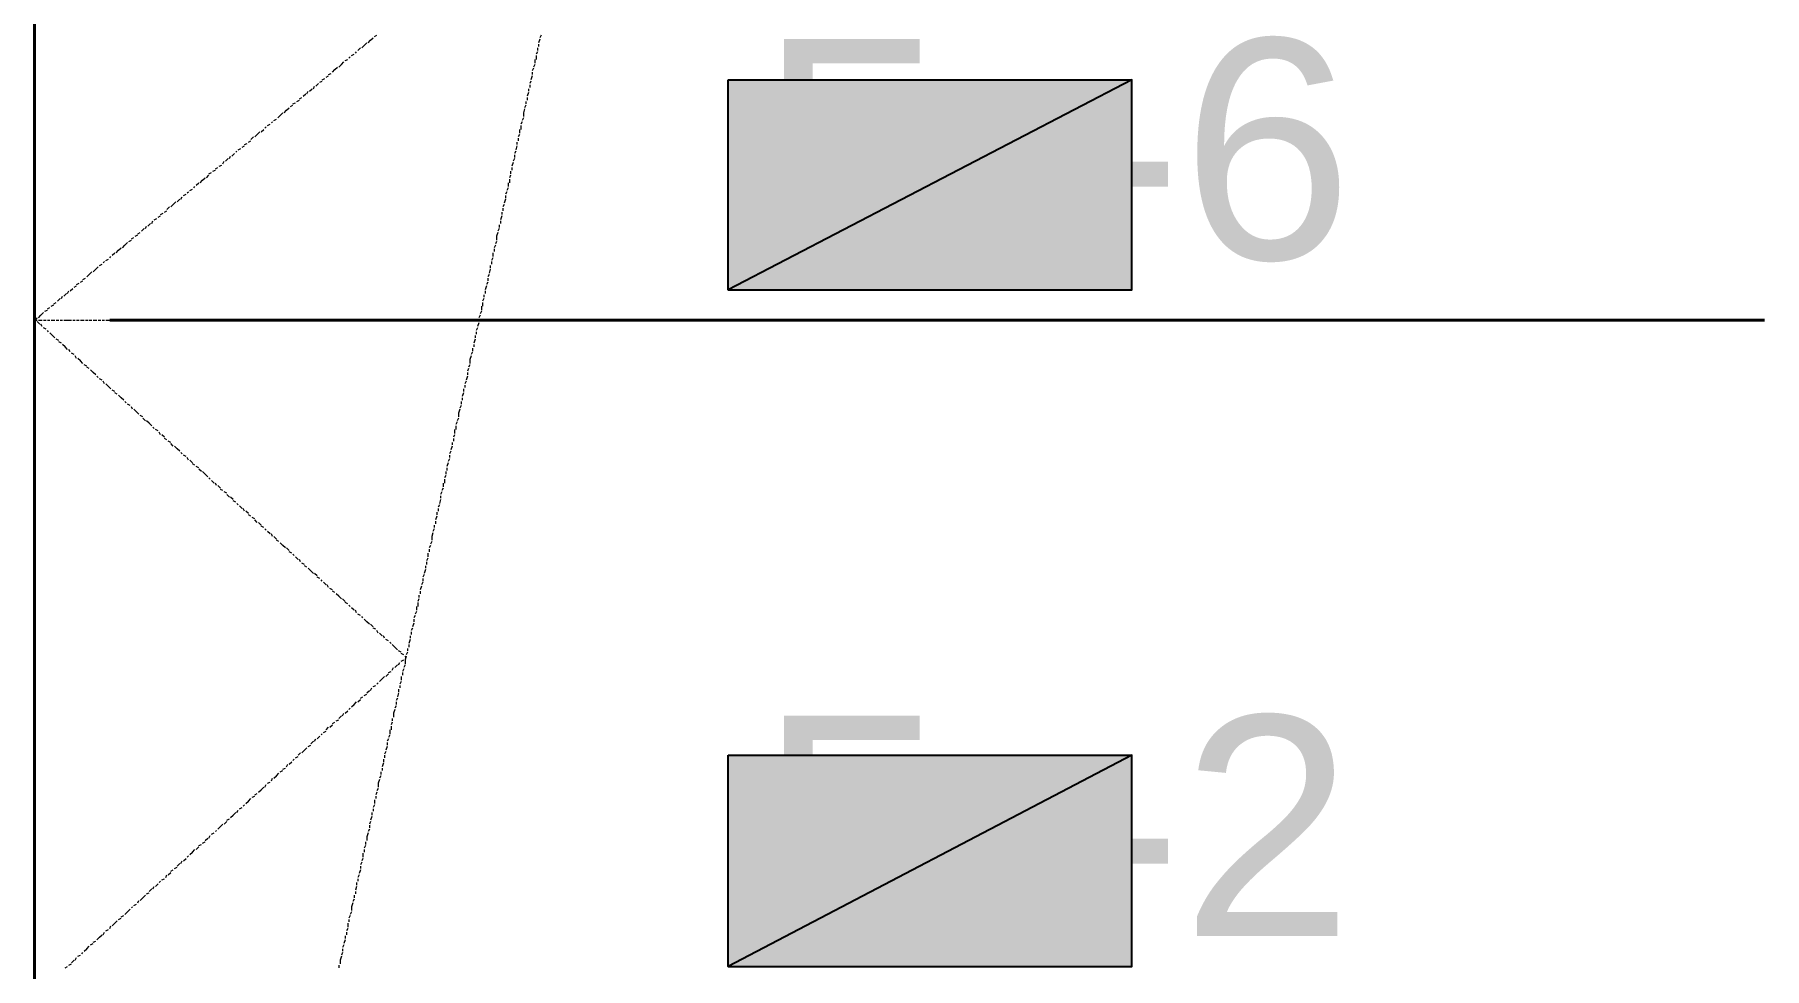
# Model space of a CAD drawing. Extents: x 8 to 21351, y 0 to 420.
# Drawn here: x 15782.57 to 15811.34, y 320.69 to 336.22 of the extents above; entities that cross this region are included whole.
import ezdxf

# ---------------------------------------------------------------- set-up
doc = ezdxf.new("R2010")
doc.units = 0
doc.styles.add('TEYPDFCAD_TEXT', font='arial.ttf')

msp = doc.modelspace()

# ---------------------------------------------------------------- hatches: boundary and pattern name
at = {"true_color": 0xffffff}
h = msp.add_hatch(color=0, dxfattribs=at)
h.paths.add_polyline_path([(15794.109, 335.471), (15800.819, 335.471), (15794.109, 331.978)])
h.paths.add_polyline_path([(15800.819, 335.471), (15794.109, 331.978), (15800.819, 331.978)])
h = msp.add_hatch(color=0, dxfattribs=at)
h.paths.add_polyline_path([(15794.109, 324.231), (15800.819, 324.231), (15794.109, 320.717)])
h.paths.add_polyline_path([(15800.819, 324.231), (15794.109, 320.717), (15800.819, 320.717)])

# ---------------------------------------------------------------- linework, layer by layer
at = {"color": 7, "lineweight": 40}
for p, q in [((15782.573, 397.743), (15782.573, 310.219)), ((15811.339, 331.47), (15783.822, 331.47))]:
    msp.add_line(p, q, dxfattribs=at)
at = {"color": 7, "lineweight": 5}
for p, q in [((15782.573, 336.211), (15782.573, 336.169)), ((15782.573, 336.148), (15782.573, 336.084)), ((15782.573, 336.063), (15782.573, 336.021)), ((15782.573, 336), (15782.573, 335.957)), ((15787.949, 335.957), (15787.992, 336)), ((15788.013, 336), (15788.055, 336.042)), ((15788.055, 336.042), (15788.098, 336.084)), ((15788.119, 336.084), (15788.161, 336.127)), ((15788.161, 336.127), (15788.203, 336.169)), ((15788.225, 336.19), (15788.267, 336.211)), ((15790.934, 336), (15790.934, 335.957)), ((15790.976, 336.148), (15790.955, 336.084)), ((15790.955, 336.063), (15790.955, 336.021)), ((15790.997, 336.211), (15790.976, 336.169)), ((15782.573, 335.936), (15782.573, 335.894)), ((15782.573, 335.873), (15782.573, 335.809)), ((15782.573, 335.788), (15782.573, 335.746)), ((15782.573, 335.724), (15782.573, 335.682)), ((15787.632, 335.682), (15787.674, 335.724)), ((15787.674, 335.724), (15787.717, 335.767)), ((15787.738, 335.788), (15787.78, 335.809)), ((15787.801, 335.83), (15787.822, 335.851)), ((15787.844, 335.873), (15787.886, 335.894)), ((15787.907, 335.915), (15787.928, 335.936)), ((15790.892, 335.724), (15790.87, 335.682)), ((15790.892, 335.809), (15790.892, 335.746)), ((15790.934, 335.936), (15790.913, 335.894)), ((15790.913, 335.873), (15790.913, 335.809)), ((15782.573, 335.661), (15782.573, 335.598)), ((15782.573, 335.576), (15782.573, 335.534)), ((15782.573, 335.513), (15782.573, 335.471)), ((15782.573, 335.449), (15782.573, 335.386)), ((15787.251, 335.365), (15787.293, 335.407)), ((15787.314, 335.428), (15787.357, 335.449)), ((15787.357, 335.471), (15787.399, 335.492)), ((15787.42, 335.513), (15787.463, 335.534)), ((15787.463, 335.555), (15787.505, 335.576)), ((15787.526, 335.598), (15787.568, 335.64)), ((15787.568, 335.64), (15787.611, 335.682)), ((15790.828, 335.449), (15790.807, 335.407)), ((15790.849, 335.534), (15790.828, 335.471)), ((15790.87, 335.661), (15790.849, 335.619)), ((15790.849, 335.598), (15790.849, 335.555)), ((15782.573, 335.365), (15782.573, 335.322)), ((15782.573, 335.301), (15782.573, 335.259)), ((15782.573, 335.238), (15782.573, 335.174)), ((15782.573, 335.153), (15782.573, 335.111)), ((15786.933, 335.111), (15786.976, 335.132)), ((15786.976, 335.153), (15787.018, 335.174)), ((15787.039, 335.195), (15787.082, 335.238)), ((15787.103, 335.238), (15787.124, 335.28)), ((15787.145, 335.28), (15787.187, 335.322)), ((15787.209, 335.322), (15787.23, 335.365)), ((15790.786, 335.259), (15790.765, 335.195)), ((15790.765, 335.174), (15790.765, 335.132)), ((15790.786, 335.322), (15790.786, 335.28)), ((15790.807, 335.386), (15790.807, 335.343)), ((15782.573, 335.089), (15782.573, 335.047)), ((15782.573, 335.026), (15782.573, 334.984)), ((15782.573, 334.962), (15782.573, 334.899)), ((15782.573, 334.878), (15782.573, 334.836)), ((15786.616, 334.836), (15786.658, 334.878)), ((15786.658, 334.878), (15786.701, 334.92)), ((15786.722, 334.92), (15786.764, 334.962)), ((15786.764, 334.962), (15786.806, 335.005)), ((15786.828, 335.026), (15786.87, 335.047)), ((15786.87, 335.068), (15786.912, 335.089)), ((15790.701, 334.836), (15790.68, 334.793)), ((15790.722, 334.984), (15790.701, 334.92)), ((15790.701, 334.92), (15790.701, 334.857)), ((15790.743, 335.047), (15790.722, 335.005)), ((15790.743, 335.111), (15790.743, 335.068)), ((15782.573, 334.814), (15782.573, 334.772)), ((15782.573, 334.751), (15782.573, 334.687)), ((15782.573, 334.666), (15782.573, 334.624)), ((15782.573, 334.603), (15782.573, 334.56)), ((15786.235, 334.518), (15786.277, 334.56)), ((15786.277, 334.56), (15786.32, 334.603)), ((15786.341, 334.603), (15786.383, 334.645)), ((15786.404, 334.666), (15786.425, 334.687)), ((15786.447, 334.709), (15786.489, 334.73)), ((15786.51, 334.751), (15786.531, 334.772)), ((15786.552, 334.793), (15786.595, 334.814)), ((15790.638, 334.56), (15790.616, 334.518)), ((15790.638, 334.645), (15790.638, 334.581)), ((15790.68, 334.772), (15790.659, 334.73)), ((15790.659, 334.709), (15790.659, 334.645)), ((15782.573, 334.539), (15782.573, 334.476)), ((15782.573, 334.454), (15782.573, 334.412)), ((15782.573, 334.391), (15782.573, 334.349)), ((15782.573, 334.327), (15782.573, 334.264)), ((15785.917, 334.264), (15785.939, 334.285)), ((15785.96, 334.306), (15786.002, 334.327)), ((15786.023, 334.349), (15786.066, 334.37)), ((15786.066, 334.391), (15786.108, 334.412)), ((15786.129, 334.433), (15786.171, 334.454)), ((15786.171, 334.476), (15786.214, 334.518)), ((15790.574, 334.285), (15790.553, 334.243)), ((15790.595, 334.37), (15790.574, 334.306)), ((15790.595, 334.433), (15790.595, 334.391)), ((15790.616, 334.497), (15790.616, 334.454)), ((15782.573, 334.243), (15782.573, 334.2)), ((15782.573, 334.179), (15782.573, 334.137)), ((15782.573, 334.116), (15782.573, 334.074)), ((15782.573, 334.052), (15782.573, 333.989)), ((15782.573, 333.968), (15782.573, 333.925)), ((15785.536, 333.947), (15785.579, 333.968)), ((15785.579, 333.989), (15785.621, 334.01)), ((15785.642, 334.031), (15785.685, 334.052)), ((15785.706, 334.074), (15785.727, 334.116)), ((15785.748, 334.116), (15785.79, 334.158)), ((15785.812, 334.158), (15785.833, 334.2)), ((15785.854, 334.2), (15785.896, 334.243)), ((15790.532, 334.095), (15790.511, 334.031)), ((15790.511, 334.01), (15790.511, 333.968)), ((15790.553, 334.158), (15790.532, 334.116)), ((15790.553, 334.222), (15790.553, 334.179)), ((15782.573, 333.904), (15782.573, 333.862)), ((15782.573, 333.841), (15782.573, 333.777)), ((15782.573, 333.756), (15782.573, 333.714)), ((15782.573, 333.692), (15782.573, 333.65)), ((15785.219, 333.671), (15785.24, 333.692)), ((15785.261, 333.714), (15785.304, 333.756)), ((15785.325, 333.756), (15785.367, 333.798)), ((15785.367, 333.798), (15785.409, 333.841)), ((15785.431, 333.841), (15785.473, 333.883)), ((15785.473, 333.904), (15785.515, 333.925)), ((15790.447, 333.756), (15790.447, 333.692)), ((15790.489, 333.883), (15790.468, 333.841)), ((15790.468, 333.819), (15790.468, 333.756)), ((15790.489, 333.947), (15790.489, 333.904)), ((15782.573, 333.629), (15782.573, 333.565)), ((15782.573, 333.544), (15782.573, 333.502)), ((15782.573, 333.481), (15782.573, 333.438)), ((15782.573, 333.417), (15782.573, 333.354)), ((15784.838, 333.354), (15784.88, 333.396)), ((15784.88, 333.396), (15784.923, 333.438)), ((15784.944, 333.438), (15784.986, 333.481)), ((15785.007, 333.481), (15785.028, 333.523)), ((15785.05, 333.544), (15785.092, 333.565)), ((15785.113, 333.587), (15785.134, 333.608)), ((15785.155, 333.629), (15785.198, 333.65)), ((15790.384, 333.396), (15790.362, 333.354)), ((15790.405, 333.481), (15790.384, 333.417)), ((15790.426, 333.608), (15790.405, 333.565)), ((15790.405, 333.544), (15790.405, 333.502)), ((15790.447, 333.671), (15790.426, 333.629)), ((15782.573, 333.333), (15782.573, 333.29)), ((15782.573, 333.269), (15782.573, 333.227)), ((15782.573, 333.206), (15782.573, 333.163)), ((15782.573, 333.142), (15782.573, 333.079)), ((15784.52, 333.079), (15784.542, 333.121)), ((15784.563, 333.142), (15784.605, 333.163)), ((15784.626, 333.185), (15784.669, 333.206)), ((15784.669, 333.227), (15784.711, 333.248)), ((15784.732, 333.269), (15784.774, 333.29)), ((15784.774, 333.312), (15784.817, 333.354)), ((15790.341, 333.206), (15790.32, 333.142)), ((15790.32, 333.121), (15790.32, 333.079)), ((15790.341, 333.269), (15790.341, 333.227)), ((15790.362, 333.333), (15790.362, 333.29)), ((15782.573, 333.057), (15782.573, 333.015)), ((15782.573, 332.994), (15782.573, 332.952)), ((15782.573, 332.93), (15782.573, 332.867)), ((15782.573, 332.846), (15782.573, 332.803)), ((15784.182, 332.825), (15784.224, 332.846)), ((15784.245, 332.867), (15784.288, 332.888)), ((15784.288, 332.909), (15784.33, 332.93)), ((15784.351, 332.952), (15784.393, 332.994)), ((15784.415, 332.994), (15784.436, 333.036)), ((15784.457, 333.036), (15784.499, 333.079)), ((15790.278, 332.93), (15790.257, 332.867)), ((15790.257, 332.867), (15790.257, 332.803)), ((15790.299, 332.994), (15790.278, 332.952)), ((15790.299, 333.057), (15790.299, 333.015)), ((15782.573, 332.782), (15782.573, 332.74)), ((15782.573, 332.719), (15782.573, 332.655)), ((15782.573, 332.634), (15782.573, 332.592)), ((15782.573, 332.571), (15782.573, 332.528)), ((15783.864, 332.55), (15783.907, 332.592)), ((15783.928, 332.592), (15783.97, 332.634)), ((15783.97, 332.634), (15784.012, 332.676)), ((15784.034, 332.676), (15784.076, 332.719)), ((15784.076, 332.719), (15784.118, 332.761)), ((15784.139, 332.782), (15784.182, 332.803)), ((15790.193, 332.592), (15790.193, 332.528)), ((15790.235, 332.719), (15790.214, 332.676)), ((15790.214, 332.655), (15790.214, 332.613)), ((15790.257, 332.782), (15790.235, 332.74)), ((15782.573, 332.507), (15782.573, 332.444)), ((15782.573, 332.423), (15782.573, 332.38)), ((15782.573, 332.359), (15782.573, 332.317)), ((15782.573, 332.295), (15782.573, 332.253)), ((15783.483, 332.232), (15783.526, 332.274)), ((15783.547, 332.274), (15783.589, 332.317)), ((15783.589, 332.317), (15783.631, 332.359)), ((15783.653, 332.38), (15783.695, 332.401)), ((15783.716, 332.423), (15783.737, 332.444)), ((15783.758, 332.465), (15783.801, 332.486)), ((15783.822, 332.507), (15783.843, 332.528)), ((15790.151, 332.317), (15790.13, 332.253)), ((15790.151, 332.38), (15790.151, 332.338)), ((15790.193, 332.507), (15790.172, 332.465)), ((15790.172, 332.444), (15790.172, 332.401)), ((15782.573, 332.232), (15782.573, 332.168)), ((15782.573, 332.147), (15782.573, 332.105)), ((15782.573, 332.084), (15782.573, 332.041)), ((15782.573, 332.02), (15782.573, 331.957)), ((15783.123, 331.914), (15783.145, 331.957)), ((15783.166, 331.957), (15783.208, 331.999)), ((15783.229, 332.02), (15783.272, 332.041)), ((15783.272, 332.063), (15783.314, 332.084)), ((15783.335, 332.105), (15783.377, 332.126)), ((15783.377, 332.147), (15783.42, 332.168)), ((15783.441, 332.19), (15783.483, 332.232)), ((15790.087, 332.041), (15790.066, 331.978)), ((15790.066, 331.957), (15790.066, 331.914)), ((15790.108, 332.105), (15790.087, 332.063)), ((15790.13, 332.232), (15790.108, 332.19)), ((15790.108, 332.168), (15790.108, 332.126)), ((15782.573, 331.936), (15782.573, 331.893)), ((15782.573, 331.872), (15782.573, 331.83)), ((15782.573, 331.809), (15782.573, 331.745)), ((15782.573, 331.724), (15782.573, 331.682)), ((15782.785, 331.661), (15782.827, 331.682)), ((15782.848, 331.703), (15782.891, 331.724)), ((15782.891, 331.745), (15782.933, 331.766)), ((15782.954, 331.788), (15782.996, 331.83)), ((15783.018, 331.83), (15783.039, 331.872)), ((15783.06, 331.872), (15783.102, 331.914)), ((15790.003, 331.703), (15790.003, 331.639)), ((15790.045, 331.83), (15790.024, 331.788)), ((15790.024, 331.766), (15790.024, 331.703)), ((15790.045, 331.893), (15790.045, 331.851)), ((15782.573, 331.661), (15782.573, 331.618)), ((15782.573, 331.597), (15782.573, 331.533)), ((15782.573, 331.47), (15782.615, 331.512)), ((15782.573, 331.512), (15782.573, 331.47)), ((15782.573, 331.47), (15782.615, 331.47)), ((15782.594, 331.449), (15782.573, 331.47)), ((15782.573, 331.449), (15782.573, 331.406)), ((15782.573, 331.385), (15782.573, 331.343)), ((15782.658, 331.406), (15782.615, 331.449)), ((15782.637, 331.512), (15782.679, 331.555)), ((15782.637, 331.47), (15782.7, 331.47)), ((15782.679, 331.555), (15782.721, 331.597)), ((15782.7, 331.364), (15782.679, 331.406)), ((15782.721, 331.47), (15782.764, 331.47)), ((15782.742, 331.618), (15782.785, 331.639)), ((15782.785, 331.47), (15782.827, 331.47)), ((15782.848, 331.47), (15782.912, 331.47)), ((15782.933, 331.47), (15782.975, 331.47)), ((15782.996, 331.47), (15783.039, 331.47)), ((15783.06, 331.47), (15783.123, 331.47)), ((15783.123, 331.47), (15783.187, 331.47)), ((15783.208, 331.47), (15783.25, 331.47)), ((15783.272, 331.47), (15783.314, 331.47)), ((15783.335, 331.47), (15783.399, 331.47)), ((15783.42, 331.47), (15783.462, 331.47)), ((15783.483, 331.47), (15783.526, 331.47)), ((15783.547, 331.47), (15783.61, 331.47)), ((15783.631, 331.47), (15783.674, 331.47)), ((15783.695, 331.47), (15783.737, 331.47)), ((15783.758, 331.47), (15783.822, 331.47)), ((15783.843, 331.47), (15783.885, 331.47)), ((15783.907, 331.47), (15783.949, 331.47)), ((15783.97, 331.47), (15784.034, 331.47)), ((15784.034, 331.47), (15784.097, 331.47)), ((15784.118, 331.47), (15784.161, 331.47)), ((15784.182, 331.47), (15784.224, 331.47)), ((15784.245, 331.47), (15784.309, 331.47)), ((15784.33, 331.47), (15784.372, 331.47)), ((15784.393, 331.47), (15784.436, 331.47)), ((15784.457, 331.47), (15784.52, 331.47)), ((15784.542, 331.47), (15784.584, 331.47)), ((15784.605, 331.47), (15784.647, 331.47)), ((15784.669, 331.47), (15784.732, 331.47)), ((15784.753, 331.47), (15784.796, 331.47)), ((15784.817, 331.47), (15784.859, 331.47)), ((15784.88, 331.47), (15784.944, 331.47)), ((15784.944, 331.47), (15785.007, 331.47)), ((15785.028, 331.47), (15785.071, 331.47)), ((15785.092, 331.47), (15785.134, 331.47)), ((15785.155, 331.47), (15785.219, 331.47)), ((15785.24, 331.47), (15785.282, 331.47)), ((15785.304, 331.47), (15785.346, 331.47)), ((15785.367, 331.47), (15785.431, 331.47)), ((15785.452, 331.47), (15785.494, 331.47)), ((15785.515, 331.47), (15785.558, 331.47)), ((15785.579, 331.47), (15785.642, 331.47)), ((15785.663, 331.47), (15785.706, 331.47)), ((15785.727, 331.47), (15785.769, 331.47)), ((15785.79, 331.47), (15785.833, 331.47)), ((15785.854, 331.47), (15785.917, 331.47)), ((15785.939, 331.47), (15785.981, 331.47)), ((15786.002, 331.47), (15786.044, 331.47)), ((15786.066, 331.47), (15786.129, 331.47)), ((15786.15, 331.47), (15786.193, 331.47)), ((15786.214, 331.47), (15786.256, 331.47)), ((15786.277, 331.47), (15786.341, 331.47)), ((15786.362, 331.47), (15786.404, 331.47)), ((15786.425, 331.47), (15786.468, 331.47)), ((15786.489, 331.47), (15786.552, 331.47)), ((15786.574, 331.47), (15786.616, 331.47)), ((15786.637, 331.47), (15786.679, 331.47)), ((15786.701, 331.47), (15786.743, 331.47)), ((15786.764, 331.47), (15786.828, 331.47)), ((15786.849, 331.47), (15786.891, 331.47)), ((15786.912, 331.47), (15786.955, 331.47)), ((15786.976, 331.47), (15787.039, 331.47)), ((15787.06, 331.47), (15787.103, 331.47)), ((15787.124, 331.47), (15787.166, 331.47)), ((15787.187, 331.47), (15787.251, 331.47)), ((15787.272, 331.47), (15787.314, 331.47)), ((15787.336, 331.47), (15787.378, 331.47)), ((15787.399, 331.47), (15787.463, 331.47)), ((15787.484, 331.47), (15787.526, 331.47)), ((15787.547, 331.47), (15787.59, 331.47)), ((15787.611, 331.47), (15787.653, 331.47)), ((15787.674, 331.47), (15787.738, 331.47)), ((15787.759, 331.47), (15787.801, 331.47)), ((15787.822, 331.47), (15787.865, 331.47)), ((15787.886, 331.47), (15787.949, 331.47)), ((15787.971, 331.47), (15788.013, 331.47)), ((15788.034, 331.47), (15788.076, 331.47)), ((15788.098, 331.47), (15788.161, 331.47)), ((15788.182, 331.47), (15788.225, 331.47)), ((15788.246, 331.47), (15788.288, 331.47)), ((15788.309, 331.47), (15788.373, 331.47)), ((15788.373, 331.47), (15788.436, 331.47)), ((15788.457, 331.47), (15788.5, 331.47)), ((15788.521, 331.47), (15788.563, 331.47)), ((15788.584, 331.47), (15788.648, 331.47)), ((15788.669, 331.47), (15788.711, 331.47)), ((15788.733, 331.47), (15788.775, 331.47)), ((15788.796, 331.47), (15788.86, 331.47)), ((15788.881, 331.47), (15788.923, 331.47)), ((15788.944, 331.47), (15788.987, 331.47)), ((15789.008, 331.47), (15789.071, 331.47)), ((15789.092, 331.47), (15789.135, 331.47)), ((15789.156, 331.47), (15789.198, 331.47)), ((15789.219, 331.47), (15789.283, 331.47)), ((15789.283, 331.47), (15789.346, 331.47)), ((15789.368, 331.47), (15789.41, 331.47)), ((15789.431, 331.47), (15789.473, 331.47)), ((15789.495, 331.47), (15789.558, 331.47)), ((15789.579, 331.47), (15789.622, 331.47)), ((15789.643, 331.47), (15789.685, 331.47)), ((15789.706, 331.47), (15789.77, 331.47)), ((15789.791, 331.47), (15789.833, 331.47)), ((15789.854, 331.47), (15789.897, 331.47)), ((15789.918, 331.47), (15789.96, 331.47)), ((15789.96, 331.428), (15789.939, 331.364)), ((15789.981, 331.555), (15789.96, 331.512)), ((15789.96, 331.491), (15789.96, 331.449)), ((15790.003, 331.618), (15789.981, 331.576)), ((15782.573, 331.322), (15782.573, 331.258)), ((15782.573, 331.237), (15782.573, 331.195)), ((15782.573, 331.174), (15782.573, 331.131)), ((15782.573, 331.11), (15782.573, 331.047)), ((15782.764, 331.322), (15782.721, 331.343)), ((15782.806, 331.279), (15782.785, 331.301)), ((15782.869, 331.216), (15782.827, 331.258)), ((15782.912, 331.174), (15782.869, 331.216)), ((15782.975, 331.131), (15782.933, 331.152)), ((15783.018, 331.089), (15782.975, 331.11)), ((15789.897, 331.152), (15789.876, 331.089)), ((15789.897, 331.216), (15789.897, 331.174)), ((15789.939, 331.343), (15789.918, 331.301)), ((15789.918, 331.279), (15789.918, 331.237)), ((15782.573, 331.026), (15782.573, 330.983)), ((15782.573, 330.962), (15782.573, 330.92)), ((15782.573, 330.899), (15782.573, 330.835)), ((15782.573, 330.814), (15782.573, 330.771)), ((15783.081, 331.026), (15783.039, 331.068)), ((15783.123, 330.983), (15783.081, 331.026)), ((15783.166, 330.941), (15783.145, 330.983)), ((15783.229, 330.899), (15783.187, 330.92)), ((15783.272, 330.835), (15783.25, 330.877)), ((15783.335, 330.793), (15783.293, 330.835)), ((15789.833, 330.877), (15789.812, 330.814)), ((15789.812, 330.814), (15789.812, 330.75)), ((15789.854, 330.941), (15789.833, 330.899)), ((15789.854, 331.004), (15789.854, 330.962)), ((15789.876, 331.068), (15789.876, 331.026)), ((15782.573, 330.75), (15782.573, 330.708)), ((15782.573, 330.687), (15782.573, 330.623)), ((15782.573, 330.602), (15782.573, 330.56)), ((15782.573, 330.539), (15782.573, 330.496)), ((15783.377, 330.75), (15783.335, 330.793)), ((15783.441, 330.708), (15783.399, 330.729)), ((15783.483, 330.666), (15783.441, 330.687)), ((15783.547, 330.602), (15783.504, 330.644)), ((15783.589, 330.56), (15783.547, 330.602)), ((15783.631, 330.517), (15783.61, 330.539)), ((15789.77, 330.539), (15789.749, 330.475)), ((15789.791, 330.666), (15789.77, 330.623)), ((15789.77, 330.602), (15789.77, 330.56)), ((15789.812, 330.729), (15789.791, 330.687)), ((15782.573, 330.475), (15782.573, 330.433)), ((15782.573, 330.412), (15782.573, 330.348)), ((15782.573, 330.327), (15782.573, 330.285)), ((15782.573, 330.264), (15782.573, 330.221)), ((15783.695, 330.475), (15783.653, 330.496)), ((15783.737, 330.412), (15783.716, 330.454)), ((15783.801, 330.369), (15783.758, 330.412)), ((15783.843, 330.327), (15783.801, 330.369)), ((15783.907, 330.285), (15783.864, 330.306)), ((15783.949, 330.242), (15783.907, 330.264)), ((15789.706, 330.264), (15789.685, 330.2)), ((15789.706, 330.327), (15789.706, 330.285)), ((15789.749, 330.454), (15789.727, 330.412)), ((15789.727, 330.39), (15789.727, 330.348)), ((15782.573, 330.2), (15782.573, 330.137)), ((15782.573, 330.115), (15782.573, 330.073)), ((15782.573, 330.052), (15782.573, 330.009)), ((15782.573, 329.988), (15782.573, 329.925)), ((15784.012, 330.179), (15783.97, 330.221)), ((15784.055, 330.137), (15784.012, 330.179)), ((15784.097, 330.094), (15784.076, 330.115)), ((15784.161, 330.052), (15784.118, 330.073)), ((15784.203, 329.988), (15784.182, 330.031)), ((15784.266, 329.946), (15784.224, 329.988)), ((15784.309, 329.904), (15784.266, 329.946)), ((15789.643, 329.988), (15789.622, 329.925)), ((15789.664, 330.052), (15789.643, 330.009)), ((15789.664, 330.115), (15789.664, 330.073)), ((15789.685, 330.179), (15789.685, 330.137)), ((15782.573, 329.904), (15782.573, 329.861)), ((15782.573, 329.84), (15782.573, 329.798)), ((15782.573, 329.777), (15782.573, 329.713)), ((15782.573, 329.692), (15782.573, 329.65)), ((15784.372, 329.861), (15784.33, 329.882)), ((15784.415, 329.798), (15784.372, 329.84)), ((15784.478, 329.755), (15784.436, 329.798)), ((15784.52, 329.713), (15784.478, 329.755)), ((15784.563, 329.671), (15784.542, 329.692)), ((15789.6, 329.777), (15789.579, 329.734)), ((15789.579, 329.713), (15789.579, 329.65)), ((15789.622, 329.84), (15789.6, 329.798)), ((15789.622, 329.925), (15789.622, 329.861)), ((15782.573, 329.628), (15782.573, 329.586)), ((15782.573, 329.565), (15782.573, 329.523)), ((15782.573, 329.502), (15782.573, 329.438)), ((15782.573, 329.417), (15782.573, 329.375)), ((15784.626, 329.628), (15784.584, 329.65)), ((15784.669, 329.565), (15784.647, 329.607)), ((15784.732, 329.523), (15784.69, 329.565)), ((15784.774, 329.48), (15784.732, 329.502)), ((15784.838, 329.438), (15784.796, 329.459)), ((15784.88, 329.375), (15784.838, 329.417)), ((15784.944, 329.332), (15784.901, 329.375)), ((15789.516, 329.375), (15789.495, 329.311)), ((15789.516, 329.438), (15789.516, 329.396)), ((15789.558, 329.565), (15789.537, 329.523)), ((15789.537, 329.502), (15789.537, 329.459)), ((15789.558, 329.65), (15789.558, 329.586)), ((15782.573, 329.353), (15782.573, 329.311)), ((15782.573, 329.29), (15782.573, 329.226)), ((15782.573, 329.205), (15782.573, 329.163)), ((15782.573, 329.142), (15782.573, 329.099)), ((15782.573, 329.078), (15782.573, 329.015)), ((15784.986, 329.29), (15784.944, 329.332)), ((15785.028, 329.247), (15785.007, 329.269)), ((15785.092, 329.205), (15785.05, 329.226)), ((15785.134, 329.142), (15785.113, 329.184)), ((15785.198, 329.099), (15785.155, 329.142)), ((15785.24, 329.057), (15785.198, 329.078)), ((15789.452, 329.099), (15789.431, 329.036)), ((15789.473, 329.163), (15789.452, 329.12)), ((15789.495, 329.29), (15789.473, 329.247)), ((15789.473, 329.226), (15789.473, 329.184)), ((15782.573, 328.993), (15782.573, 328.951)), ((15782.573, 328.93), (15782.573, 328.888)), ((15782.573, 328.866), (15782.573, 328.803)), ((15785.304, 329.015), (15785.261, 329.036)), ((15785.346, 328.951), (15785.304, 328.993)), ((15785.409, 328.909), (15785.367, 328.951)), ((15785.452, 328.866), (15785.409, 328.909)), ((15785.494, 328.824), (15785.473, 328.845)), ((15785.558, 328.761), (15785.515, 328.803)), ((15789.41, 328.888), (15789.389, 328.845)), ((15789.389, 328.824), (15789.389, 328.761)), ((15789.41, 328.951), (15789.41, 328.909)), ((15789.431, 329.015), (15789.431, 328.972)), ((15782.573, 328.782), (15782.573, 328.74)), ((15782.573, 328.718), (15782.573, 328.676)), ((15782.573, 328.655), (15782.573, 328.613)), ((15782.573, 328.591), (15782.573, 328.528)), ((15782.573, 328.507), (15782.573, 328.464)), ((15785.6, 328.718), (15785.579, 328.761)), ((15785.663, 328.676), (15785.621, 328.718)), ((15785.706, 328.634), (15785.663, 328.655)), ((15785.769, 328.591), (15785.727, 328.613)), ((15785.812, 328.528), (15785.769, 328.57)), ((15785.875, 328.485), (15785.833, 328.528)), ((15789.346, 328.613), (15789.325, 328.57)), ((15789.325, 328.549), (15789.325, 328.507)), ((15789.368, 328.676), (15789.346, 328.634)), ((15789.368, 328.761), (15789.368, 328.697)), ((15782.573, 328.443), (15782.573, 328.401)), ((15782.573, 328.38), (15782.573, 328.316)), ((15782.573, 328.295), (15782.573, 328.253)), ((15782.573, 328.231), (15782.573, 328.189)), ((15785.917, 328.443), (15785.875, 328.464)), ((15785.96, 328.401), (15785.939, 328.422)), ((15786.023, 328.337), (15785.981, 328.38)), ((15786.066, 328.295), (15786.044, 328.337)), ((15786.129, 328.253), (15786.087, 328.295)), ((15786.171, 328.21), (15786.129, 328.231)), ((15789.262, 328.274), (15789.262, 328.231)), ((15789.304, 328.401), (15789.283, 328.358)), ((15789.283, 328.337), (15789.283, 328.295)), ((15789.325, 328.485), (15789.304, 328.422)), ((15782.573, 328.168), (15782.573, 328.104)), ((15782.573, 328.083), (15782.573, 328.041)), ((15782.573, 328.02), (15782.573, 327.978)), ((15782.573, 327.956), (15782.573, 327.893)), ((15786.235, 328.168), (15786.193, 328.189)), ((15786.277, 328.104), (15786.235, 328.147)), ((15786.341, 328.062), (15786.298, 328.104)), ((15786.383, 328.02), (15786.341, 328.041)), ((15786.425, 327.978), (15786.404, 327.999)), ((15786.489, 327.914), (15786.447, 327.956)), ((15789.198, 327.935), (15789.177, 327.872)), ((15789.219, 327.999), (15789.198, 327.956)), ((15789.219, 328.062), (15789.219, 328.02)), ((15789.262, 328.21), (15789.241, 328.147)), ((15789.241, 328.126), (15789.241, 328.083)), ((15782.573, 327.872), (15782.573, 327.829)), ((15782.573, 327.808), (15782.573, 327.766)), ((15782.573, 327.745), (15782.573, 327.702)), ((15782.573, 327.681), (15782.573, 327.618)), ((15786.531, 327.872), (15786.51, 327.914)), ((15786.595, 327.829), (15786.552, 327.872)), ((15786.637, 327.787), (15786.595, 327.808)), ((15786.701, 327.724), (15786.658, 327.766)), ((15786.743, 327.681), (15786.701, 327.724)), ((15786.806, 327.639), (15786.764, 327.681)), ((15789.156, 327.724), (15789.135, 327.681)), ((15789.135, 327.66), (15789.135, 327.618)), ((15789.177, 327.787), (15789.156, 327.745)), ((15789.177, 327.872), (15789.177, 327.808)), ((15782.573, 327.596), (15782.573, 327.554)), ((15782.573, 327.533), (15782.573, 327.491)), ((15782.573, 327.469), (15782.573, 327.406)), ((15782.573, 327.385), (15782.573, 327.342)), ((15786.849, 327.596), (15786.806, 327.618)), ((15786.891, 327.554), (15786.87, 327.575)), ((15786.955, 327.491), (15786.912, 327.533)), ((15786.997, 327.448), (15786.976, 327.491)), ((15787.06, 327.406), (15787.018, 327.427)), ((15787.103, 327.364), (15787.06, 327.385)), ((15789.071, 327.385), (15789.071, 327.342)), ((15789.114, 327.512), (15789.092, 327.469)), ((15789.092, 327.448), (15789.092, 327.406)), ((15789.114, 327.596), (15789.114, 327.533)), ((15782.573, 327.321), (15782.573, 327.279)), ((15782.573, 327.258), (15782.573, 327.194)), ((15782.573, 327.173), (15782.573, 327.131)), ((15782.573, 327.11), (15782.573, 327.067)), ((15787.166, 327.3), (15787.124, 327.342)), ((15787.209, 327.258), (15787.166, 327.3)), ((15787.272, 327.216), (15787.23, 327.258)), ((15787.314, 327.173), (15787.272, 327.194)), ((15787.357, 327.131), (15787.336, 327.152)), ((15787.42, 327.067), (15787.378, 327.11)), ((15787.463, 327.025), (15787.441, 327.067)), ((15789.029, 327.11), (15789.008, 327.067)), ((15789.05, 327.237), (15789.029, 327.194)), ((15789.029, 327.173), (15789.029, 327.131)), ((15789.071, 327.321), (15789.05, 327.258)), ((15782.573, 327.046), (15782.573, 326.983)), ((15782.573, 326.961), (15782.573, 326.919)), ((15782.573, 326.898), (15782.573, 326.856)), ((15782.573, 326.834), (15782.573, 326.792)), ((15787.526, 326.983), (15787.484, 327.004)), ((15787.568, 326.94), (15787.526, 326.961)), ((15787.632, 326.877), (15787.59, 326.919)), ((15787.674, 326.834), (15787.632, 326.877)), ((15787.738, 326.792), (15787.695, 326.834)), ((15788.965, 326.834), (15788.944, 326.792)), ((15788.965, 326.898), (15788.965, 326.856)), ((15789.008, 327.046), (15788.987, 326.983)), ((15788.987, 326.961), (15788.987, 326.919)), ((15782.573, 326.771), (15782.573, 326.707)), ((15782.573, 326.686), (15782.573, 326.644)), ((15782.573, 326.623), (15782.573, 326.58)), ((15782.573, 326.559), (15782.573, 326.496)), ((15787.78, 326.75), (15787.738, 326.771)), ((15787.822, 326.707), (15787.801, 326.729)), ((15787.886, 326.644), (15787.844, 326.686)), ((15787.928, 326.602), (15787.907, 326.644)), ((15787.992, 326.559), (15787.949, 326.58)), ((15788.034, 326.517), (15788.013, 326.538)), ((15788.098, 326.454), (15788.055, 326.496)), ((15788.902, 326.559), (15788.881, 326.517)), ((15788.881, 326.496), (15788.881, 326.454)), ((15788.923, 326.623), (15788.902, 326.58)), ((15788.923, 326.707), (15788.923, 326.644)), ((15788.944, 326.771), (15788.944, 326.707)), ((15782.573, 326.475), (15782.573, 326.432)), ((15782.573, 326.411), (15782.573, 326.369)), ((15782.573, 326.348), (15782.573, 326.284)), ((15782.573, 326.263), (15782.573, 326.221)), ((15788.14, 326.411), (15788.098, 326.454)), ((15788.203, 326.369), (15788.161, 326.411)), ((15788.246, 326.327), (15788.203, 326.348)), ((15788.288, 326.263), (15788.267, 326.305)), ((15788.352, 326.221), (15788.309, 326.263)), ((15788.394, 326.178), (15788.373, 326.221)), ((15788.817, 326.221), (15788.817, 326.178)), ((15788.86, 326.348), (15788.838, 326.305)), ((15788.838, 326.284), (15788.838, 326.242)), ((15788.881, 326.432), (15788.86, 326.369)), ((15782.573, 326.199), (15782.573, 326.157)), ((15782.573, 326.136), (15782.573, 326.072)), ((15782.573, 326.051), (15782.573, 326.009)), ((15782.573, 325.988), (15782.573, 325.945)), ((15782.573, 325.924), (15782.573, 325.882)), ((15788.457, 326.136), (15788.415, 326.157)), ((15788.5, 326.094), (15788.479, 326.115)), ((15788.563, 326.03), (15788.521, 326.072)), ((15788.606, 325.988), (15788.563, 326.03)), ((15788.669, 325.945), (15788.627, 325.967)), ((15788.711, 325.903), (15788.669, 325.924)), ((15788.775, 325.945), (15788.754, 325.903)), ((15788.775, 326.009), (15788.775, 325.967)), ((15788.817, 326.157), (15788.796, 326.094)), ((15788.796, 326.072), (15788.796, 326.03)), ((15782.573, 325.861), (15782.573, 325.797)), ((15782.573, 325.776), (15782.573, 325.734)), ((15782.573, 325.713), (15782.573, 325.67)), ((15782.573, 325.649), (15782.573, 325.586)), ((15788.457, 325.607), (15788.5, 325.628)), ((15788.521, 325.649), (15788.542, 325.692)), ((15788.563, 325.692), (15788.606, 325.734)), ((15788.627, 325.734), (15788.648, 325.776)), ((15788.669, 325.797), (15788.711, 325.818)), ((15788.711, 325.67), (15788.69, 325.628)), ((15788.733, 325.734), (15788.711, 325.692)), ((15788.754, 325.882), (15788.733, 325.818)), ((15788.754, 325.861), (15788.733, 325.882)), ((15788.733, 325.84), (15788.754, 325.861)), ((15788.733, 325.818), (15788.733, 325.755)), ((15782.573, 325.565), (15782.573, 325.522)), ((15782.573, 325.501), (15782.573, 325.459)), ((15782.573, 325.437), (15782.573, 325.374)), ((15782.573, 325.353), (15782.573, 325.31)), ((15788.161, 325.31), (15788.182, 325.353)), ((15788.203, 325.374), (15788.246, 325.395)), ((15788.267, 325.416), (15788.288, 325.437)), ((15788.309, 325.459), (15788.352, 325.501)), ((15788.352, 325.501), (15788.394, 325.543)), ((15788.415, 325.543), (15788.457, 325.586)), ((15788.669, 325.459), (15788.648, 325.416)), ((15788.648, 325.395), (15788.648, 325.353)), ((15788.669, 325.543), (15788.669, 325.48)), ((15788.69, 325.607), (15788.69, 325.565)), ((15782.573, 325.289), (15782.573, 325.247)), ((15782.573, 325.226), (15782.573, 325.162)), ((15782.573, 325.141), (15782.573, 325.099)), ((15782.573, 325.078), (15782.573, 325.035)), ((15787.844, 325.035), (15787.886, 325.078)), ((15787.886, 325.078), (15787.928, 325.12)), ((15787.949, 325.12), (15787.992, 325.162)), ((15787.992, 325.183), (15788.034, 325.205)), ((15788.055, 325.226), (15788.098, 325.247)), ((15788.098, 325.268), (15788.14, 325.31)), ((15788.584, 325.057), (15788.563, 325.014)), ((15788.606, 325.183), (15788.584, 325.141)), ((15788.584, 325.12), (15788.584, 325.078)), ((15788.627, 325.268), (15788.606, 325.205)), ((15788.627, 325.332), (15788.627, 325.289)), ((15782.573, 325.014), (15782.573, 324.972)), ((15782.573, 324.951), (15782.573, 324.887)), ((15782.573, 324.866), (15782.573, 324.824)), ((15782.573, 324.803), (15782.573, 324.76)), ((15787.526, 324.76), (15787.568, 324.781)), ((15787.59, 324.803), (15787.632, 324.824)), ((15787.632, 324.845), (15787.674, 324.887)), ((15787.695, 324.887), (15787.717, 324.93)), ((15787.738, 324.93), (15787.78, 324.972)), ((15787.801, 324.993), (15787.822, 325.014)), ((15788.521, 324.781), (15788.5, 324.739)), ((15788.521, 324.845), (15788.521, 324.803)), ((15788.563, 324.993), (15788.542, 324.93)), ((15788.542, 324.93), (15788.542, 324.866)), ((15782.573, 324.739), (15782.573, 324.675)), ((15782.573, 324.654), (15782.573, 324.612)), ((15782.573, 324.591), (15782.573, 324.548)), ((15782.573, 324.527), (15782.573, 324.464)), ((15787.23, 324.464), (15787.251, 324.506)), ((15787.272, 324.506), (15787.314, 324.548)), ((15787.336, 324.57), (15787.357, 324.591)), ((15787.378, 324.612), (15787.42, 324.633)), ((15787.42, 324.654), (15787.463, 324.697)), ((15787.484, 324.697), (15787.526, 324.739)), ((15788.457, 324.506), (15788.436, 324.464)), ((15788.479, 324.57), (15788.457, 324.527)), ((15788.479, 324.654), (15788.479, 324.591)), ((15788.5, 324.718), (15788.5, 324.654)), ((15782.573, 324.443), (15782.573, 324.4)), ((15782.573, 324.379), (15782.573, 324.337)), ((15782.573, 324.316), (15782.573, 324.252)), ((15782.573, 324.231), (15782.573, 324.189)), ((15786.912, 324.189), (15786.955, 324.21)), ((15786.955, 324.231), (15786.997, 324.273)), ((15787.018, 324.273), (15787.06, 324.316)), ((15787.06, 324.316), (15787.103, 324.358)), ((15787.124, 324.379), (15787.166, 324.4)), ((15787.166, 324.421), (15787.209, 324.464)), ((15788.415, 324.295), (15788.394, 324.252)), ((15788.394, 324.231), (15788.394, 324.189)), ((15788.436, 324.379), (15788.415, 324.316)), ((15788.436, 324.443), (15788.436, 324.4)), ((15782.573, 324.168), (15782.573, 324.125)), ((15782.573, 324.104), (15782.573, 324.062)), ((15782.573, 324.041), (15782.573, 323.977)), ((15782.573, 323.956), (15782.573, 323.913)), ((15786.595, 323.892), (15786.637, 323.935)), ((15786.658, 323.956), (15786.701, 323.977)), ((15786.701, 323.998), (15786.743, 324.019)), ((15786.764, 324.041), (15786.785, 324.083)), ((15786.806, 324.083), (15786.849, 324.125)), ((15786.87, 324.146), (15786.891, 324.168)), ((15788.33, 323.956), (15788.33, 323.913)), ((15788.373, 324.104), (15788.352, 324.041)), ((15788.352, 324.019), (15788.352, 323.977)), ((15788.373, 324.168), (15788.373, 324.125)), ((15782.573, 323.892), (15782.573, 323.85)), ((15782.573, 323.829), (15782.573, 323.765)), ((15782.573, 323.744), (15782.573, 323.702)), ((15782.573, 323.681), (15782.573, 323.638)), ((15782.573, 323.617), (15782.573, 323.554)), ((15786.298, 323.617), (15786.341, 323.659)), ((15786.341, 323.659), (15786.383, 323.702)), ((15786.404, 323.702), (15786.425, 323.744)), ((15786.447, 323.765), (15786.489, 323.786)), ((15786.51, 323.808), (15786.531, 323.85)), ((15786.552, 323.85), (15786.595, 323.892)), ((15788.267, 323.617), (15788.246, 323.575)), ((15788.288, 323.681), (15788.267, 323.638)), ((15788.309, 323.829), (15788.288, 323.765)), ((15788.288, 323.765), (15788.288, 323.702)), ((15788.33, 323.892), (15788.309, 323.85)), ((15782.573, 323.533), (15782.573, 323.49)), ((15782.573, 323.469), (15782.573, 323.427)), ((15782.573, 323.406), (15782.573, 323.342)), ((15785.981, 323.342), (15786.023, 323.363)), ((15786.044, 323.384), (15786.066, 323.406)), ((15786.087, 323.427), (15786.129, 323.469)), ((15786.129, 323.469), (15786.171, 323.511)), ((15786.193, 323.533), (15786.235, 323.554)), ((15786.235, 323.575), (15786.277, 323.596)), ((15788.225, 323.406), (15788.203, 323.363)), ((15788.203, 323.342), (15788.203, 323.3)), ((15788.225, 323.49), (15788.225, 323.427)), ((15788.246, 323.554), (15788.246, 323.511)), ((15782.573, 323.321), (15782.573, 323.279)), ((15782.573, 323.257), (15782.573, 323.215)), ((15782.573, 323.194), (15782.573, 323.151)), ((15782.573, 323.13), (15782.573, 323.067)), ((15782.573, 323.046), (15782.573, 323.003)), ((15785.621, 323.003), (15785.663, 323.046)), ((15785.663, 323.046), (15785.706, 323.088)), ((15785.727, 323.088), (15785.769, 323.13)), ((15785.769, 323.151), (15785.812, 323.173)), ((15785.833, 323.194), (15785.875, 323.236)), ((15785.875, 323.236), (15785.917, 323.279)), ((15785.939, 323.279), (15785.96, 323.321)), ((15788.161, 323.13), (15788.14, 323.088)), ((15788.14, 323.067), (15788.14, 323.024)), ((15788.182, 323.215), (15788.161, 323.151)), ((15788.182, 323.279), (15788.182, 323.236)), ((15782.573, 322.982), (15782.573, 322.94)), ((15782.573, 322.919), (15782.573, 322.855)), ((15782.573, 322.834), (15782.573, 322.792)), ((15782.573, 322.771), (15782.573, 322.728)), ((15785.304, 322.728), (15785.346, 322.749)), ((15785.367, 322.771), (15785.409, 322.792)), ((15785.409, 322.813), (15785.452, 322.855)), ((15785.473, 322.855), (15785.494, 322.897)), ((15785.515, 322.919), (15785.558, 322.94)), ((15785.579, 322.961), (15785.6, 322.982)), ((15788.076, 322.792), (15788.076, 322.749)), ((15788.119, 322.94), (15788.098, 322.876)), ((15788.098, 322.876), (15788.098, 322.813)), ((15788.14, 323.003), (15788.119, 322.961)), ((15782.573, 322.707), (15782.573, 322.644)), ((15782.573, 322.622), (15782.573, 322.58)), ((15782.573, 322.559), (15782.573, 322.517)), ((15782.573, 322.495), (15782.573, 322.432)), ((15785.007, 322.432), (15785.028, 322.474)), ((15785.05, 322.474), (15785.092, 322.517)), ((15785.113, 322.538), (15785.134, 322.559)), ((15785.155, 322.58), (15785.198, 322.622)), ((15785.198, 322.622), (15785.24, 322.665)), ((15785.261, 322.665), (15785.304, 322.707)), ((15788.034, 322.517), (15788.013, 322.474)), ((15788.034, 322.601), (15788.034, 322.538)), ((15788.076, 322.728), (15788.055, 322.686)), ((15788.055, 322.665), (15788.055, 322.622)), ((15782.573, 322.411), (15782.573, 322.368)), ((15782.573, 322.347), (15782.573, 322.305)), ((15782.573, 322.284), (15782.573, 322.241)), ((15782.573, 322.22), (15782.573, 322.157)), ((15784.69, 322.157), (15784.732, 322.178)), ((15784.753, 322.199), (15784.774, 322.241)), ((15784.796, 322.241), (15784.838, 322.284)), ((15784.838, 322.305), (15784.88, 322.326)), ((15784.901, 322.347), (15784.944, 322.368)), ((15784.944, 322.389), (15784.986, 322.432)), ((15787.971, 322.241), (15787.949, 322.199)), ((15787.949, 322.178), (15787.949, 322.135)), ((15787.992, 322.326), (15787.971, 322.262)), ((15788.013, 322.453), (15787.992, 322.411)), ((15787.992, 322.389), (15787.992, 322.347)), ((15782.573, 322.135), (15782.573, 322.093)), ((15782.573, 322.072), (15782.573, 322.03)), ((15782.573, 322.009), (15782.573, 321.945)), ((15782.573, 321.924), (15782.573, 321.882)), ((15784.372, 321.86), (15784.415, 321.903)), ((15784.436, 321.924), (15784.478, 321.945)), ((15784.478, 321.966), (15784.52, 322.009)), ((15784.542, 322.009), (15784.563, 322.051)), ((15784.584, 322.051), (15784.626, 322.093)), ((15784.647, 322.114), (15784.669, 322.135)), ((15787.886, 321.903), (15787.886, 321.86)), ((15787.928, 322.051), (15787.907, 321.987)), ((15787.907, 321.966), (15787.907, 321.924)), ((15787.928, 322.114), (15787.928, 322.072)), ((15782.573, 321.86), (15782.573, 321.818)), ((15782.573, 321.797), (15782.573, 321.733)), ((15782.573, 321.712), (15782.573, 321.67)), ((15782.573, 321.649), (15782.573, 321.606)), ((15784.076, 321.585), (15784.118, 321.627)), ((15784.118, 321.627), (15784.161, 321.67)), ((15784.182, 321.691), (15784.203, 321.712)), ((15784.224, 321.733), (15784.266, 321.755)), ((15784.288, 321.776), (15784.309, 321.818)), ((15784.33, 321.818), (15784.372, 321.86)), ((15787.844, 321.627), (15787.822, 321.585)), ((15787.865, 321.776), (15787.844, 321.712)), ((15787.844, 321.712), (15787.844, 321.649)), ((15787.886, 321.839), (15787.865, 321.797)), ((15782.573, 321.585), (15782.573, 321.522)), ((15782.573, 321.5), (15782.573, 321.458)), ((15782.573, 321.437), (15782.573, 321.395)), ((15782.573, 321.373), (15782.573, 321.331)), ((15783.758, 321.31), (15783.801, 321.331)), ((15783.822, 321.352), (15783.843, 321.395)), ((15783.864, 321.395), (15783.907, 321.437)), ((15783.907, 321.437), (15783.949, 321.479)), ((15783.97, 321.5), (15784.012, 321.522)), ((15784.012, 321.543), (15784.055, 321.564)), ((15787.78, 321.352), (15787.759, 321.31)), ((15787.78, 321.437), (15787.78, 321.373)), ((15787.822, 321.564), (15787.801, 321.522)), ((15787.801, 321.5), (15787.801, 321.458)), ((15782.573, 321.31), (15782.573, 321.247)), ((15782.573, 321.225), (15782.573, 321.183)), ((15782.573, 321.162), (15782.573, 321.12)), ((15782.573, 321.098), (15782.573, 321.035)), ((15783.441, 321.014), (15783.483, 321.056)), ((15783.504, 321.077), (15783.547, 321.098)), ((15783.547, 321.12), (15783.589, 321.141)), ((15783.61, 321.162), (15783.653, 321.204)), ((15783.653, 321.204), (15783.695, 321.247)), ((15783.716, 321.247), (15783.737, 321.289)), ((15787.717, 321.077), (15787.695, 321.035)), ((15787.738, 321.162), (15787.717, 321.098)), ((15787.738, 321.225), (15787.738, 321.183)), ((15787.759, 321.289), (15787.759, 321.247)), ((15782.573, 321.014), (15782.573, 320.971)), ((15782.573, 320.95), (15782.573, 320.908)), ((15782.573, 320.887), (15782.573, 320.823)), ((15782.573, 320.802), (15782.573, 320.76)), ((15782.573, 320.738), (15782.573, 320.696)), ((15783.145, 320.738), (15783.187, 320.76)), ((15783.187, 320.781), (15783.229, 320.823)), ((15783.25, 320.823), (15783.272, 320.865)), ((15783.293, 320.887), (15783.335, 320.908)), ((15783.356, 320.929), (15783.377, 320.95)), ((15783.399, 320.971), (15783.441, 321.014)), ((15787.632, 320.738), (15787.632, 320.696)), ((15787.674, 320.887), (15787.653, 320.823)), ((15787.653, 320.823), (15787.653, 320.76)), ((15787.695, 320.95), (15787.674, 320.908)), ((15787.695, 321.014), (15787.695, 320.971)), ((15783.081, 320.696), (15783.123, 320.717))]:
    msp.add_line(p, q, dxfattribs=at)
at = {"color": 7, "lineweight": 25}
for p, q in [((15782.573, 336.084), (15782.573, 335.068)), ((15782.573, 333.565), (15782.573, 313.563))]:
    msp.add_line(p, q, dxfattribs=at)
at = {"color": 0, "lineweight": 0, "true_color": 0xffffff}
for p, q in [((15794.109, 331.978), (15800.819, 331.978)), ((15794.109, 320.717), (15800.819, 320.717))]:
    msp.add_line(p, q, dxfattribs=at)
at = {"color": 0, "true_color": 0xffffff}
for points in [[(15794.109, 335.471), (15800.819, 335.471), (15794.109, 331.978)], [(15800.819, 335.471), (15794.109, 331.978), (15800.819, 331.978)], [(15794.109, 324.231), (15800.819, 324.231), (15794.109, 320.717)], [(15800.819, 324.231), (15794.109, 320.717), (15800.819, 320.717)]]:
    msp.add_lwpolyline(points, close=True, dxfattribs=at)

# ---------------------------------------------------------------- texts
at = {"color": 7, "style": 'TEYPDFCAD_TEXT'}
for s, p in [('Гс-6', (15794.617, 332.486)), ('Гс-2', (15794.617, 321.225))]:
    msp.add_text(s, height=3.6618, dxfattribs=at).set_placement(p)

doc.saveas('drawing.dxf')
